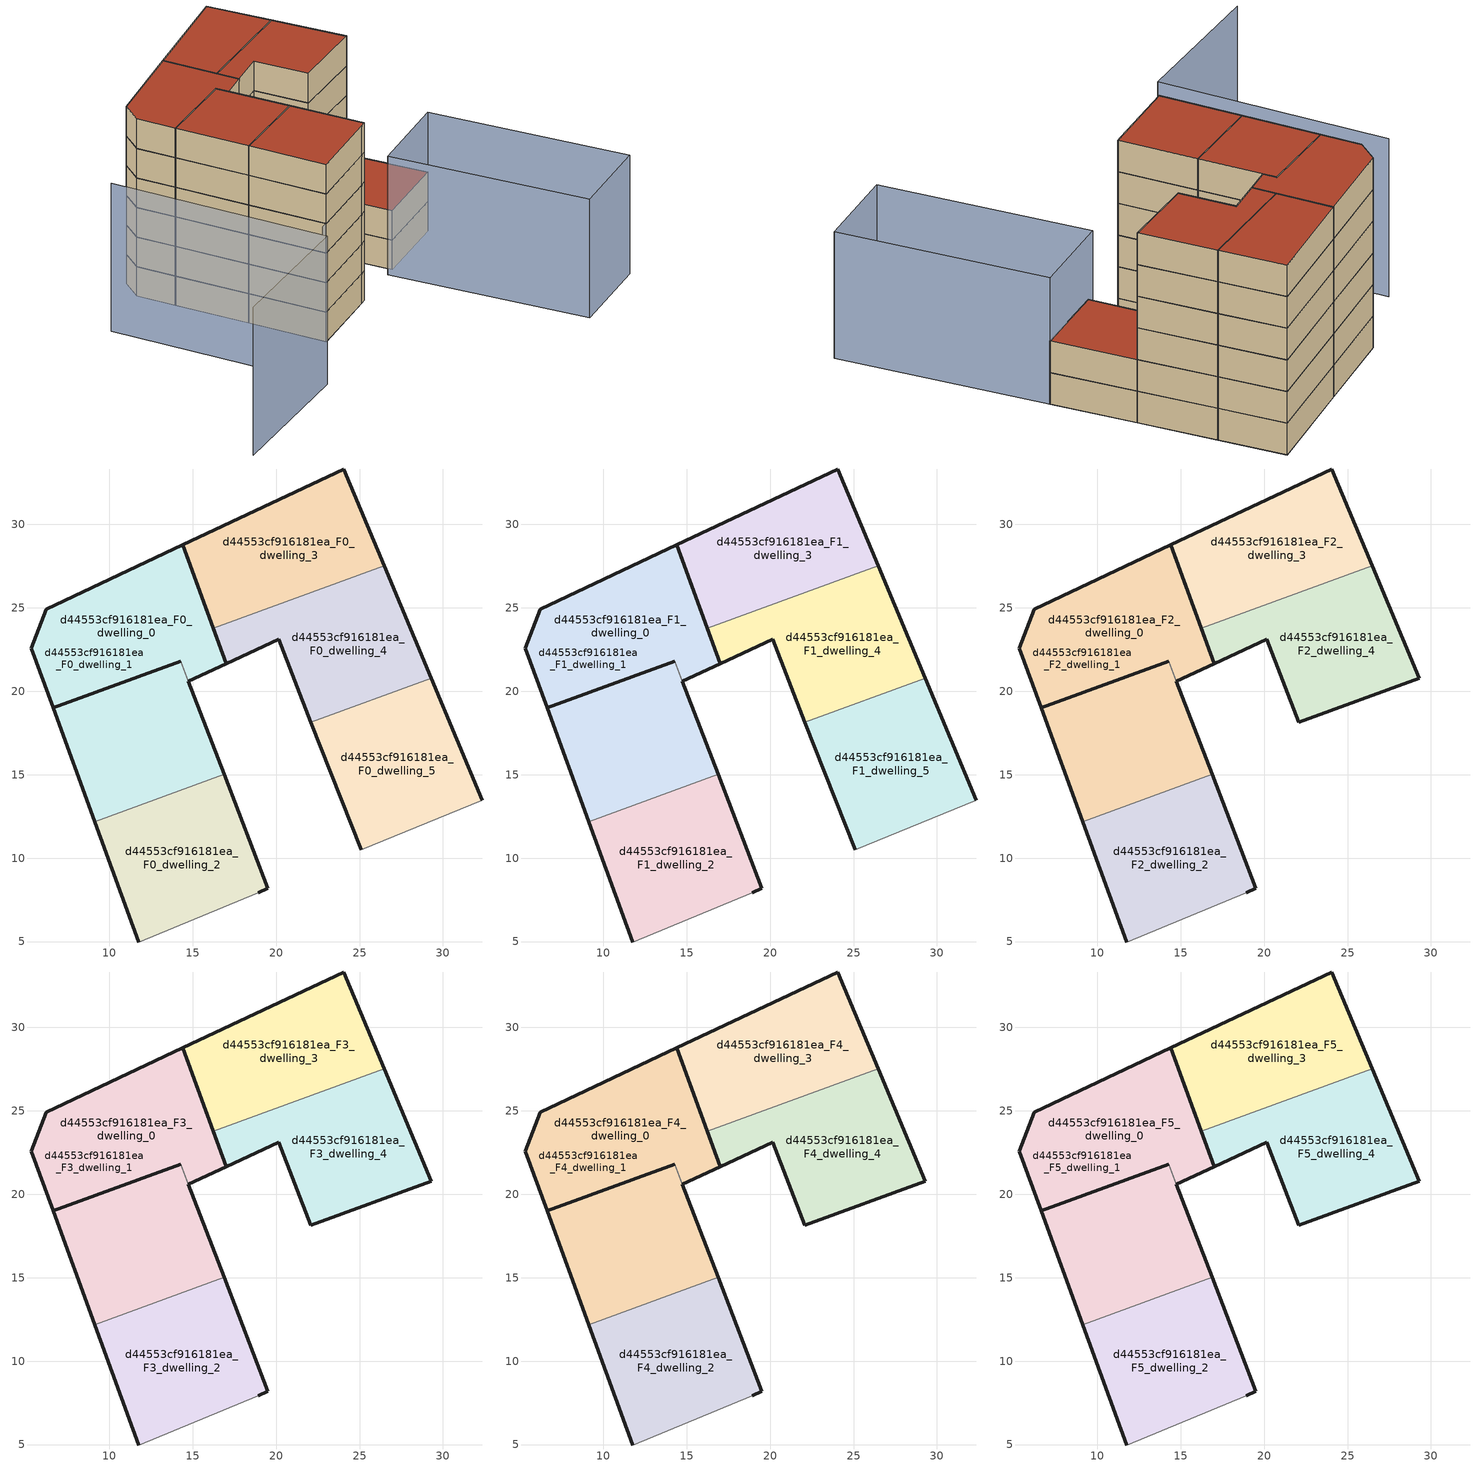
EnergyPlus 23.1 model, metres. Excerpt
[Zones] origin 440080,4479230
d44553cf916181ea_F0_dwelling_0
 floor ground (EU_floor_Construction): 17,21.66 14.4,28.78 6.23,24.92 5.33,22.58 6.63,19.02 14.27,21.81 14.27,21.82 14.74,20.61 z0; 14.27,21.81 6.63,19.02 14.27,21.82 z0; 16.88,15.03 14.74,20.61 14.27,21.82 6.63,19.02 9.12,12.19 z0
 wall outside (EU_wall_Construction): 14.27,21.82 6.63,19.02 5.33,22.58 6.23,24.92 14.4,28.78 17,21.66 14.74,20.61 z0:3
 wall to d44553cf916181ea_F0_dwelling_1 (EU_wall_Construction): 14.74,20.61 14.27,21.82 z0:3
d44553cf916181ea_F0_dwelling_1
 floor ground (EU_floor_Construction): 17,21.66 14.4,28.78 6.23,24.92 5.33,22.58 6.63,19.02 14.27,21.81 14.27,21.82 14.74,20.61 z0; 14.27,21.81 6.63,19.02 14.27,21.82 z0; 16.88,15.03 14.74,20.61 14.27,21.82 6.63,19.02 9.12,12.19 z0
 wall outside (EU_wall_Construction): 14.74,20.61 16.88,15.03 / 9.12,12.19 6.63,19.02 14.27,21.81 14.27,21.82 z0:3
 wall to d44553cf916181ea_F0_dwelling_2 (EU_wall_Construction): 16.88,15.03 9.12,12.19 z0:3
d44553cf916181ea_F0_dwelling_2
 floor ground (EU_floor_Construction): 18.92,7.92 19.5,8.18 16.88,15.03 9.12,12.19 11.75,4.97 z0
 wall outside (EU_wall_Construction): 11.75,4.97 9.12,12.19 / 16.88,15.03 19.5,8.18 18.92,7.92 z0:3
 wall adiabatic (EU_wall_Construction): 18.92,7.92 11.75,4.97 z0:3
d44553cf916181ea_F0_dwelling_3
 floor ground (EU_floor_Construction): 26.47,27.52 24.05,33.33 14.4,28.78 16.23,23.77 z0
 wall outside (EU_wall_Construction): 16.23,23.77 14.4,28.78 24.05,33.33 26.47,27.52 z0:3
 wall to d44553cf916181ea_F0_dwelling_4 (EU_wall_Construction): 26.47,27.52 16.23,23.77 z0:3
d44553cf916181ea_F0_dwelling_4
 floor ground (EU_floor_Construction): 29.29,20.78 26.47,27.52 16.23,23.77 17,21.66 20.14,23.11 22.09,18.15 z0
 wall outside (EU_wall_Construction): 26.47,27.52 29.29,20.78 / 22.09,18.15 20.14,23.11 17,21.66 16.23,23.77 z0:3
 wall to d44553cf916181ea_F0_dwelling_5 (EU_wall_Construction): 29.29,20.78 22.09,18.15 z0:3
d44553cf916181ea_F0_dwelling_5
 floor ground (EU_floor_Construction): 32.34,13.48 29.29,20.78 22.09,18.15 25.09,10.49 z0
 wall outside (EU_wall_Construction): 29.29,20.78 32.34,13.48 / 25.09,10.49 22.09,18.15 z0:3
 wall adiabatic (EU_wall_Construction): 32.34,13.48 25.09,10.49 z0:3
d44553cf916181ea_F1_dwelling_0
 floor outside (EU_floor_Construction): 16.88,15.03 14.74,20.61 14.27,21.82 6.63,19.02 9.12,12.19 z3; 17,21.66 14.4,28.78 6.23,24.92 5.33,22.58 6.63,19.02 14.27,21.81 14.27,21.82 14.74,20.61 z3
 floor to d44553cf916181ea_F0_dwelling_1 (EU_floor_Construction): 14.27,21.81 6.63,19.02 14.27,21.82 z3
 wall outside (EU_wall_Construction): 14.27,21.82 6.63,19.02 5.33,22.58 6.23,24.92 14.4,28.78 17,21.66 14.74,20.61 z3:6
 wall to d44553cf916181ea_F1_dwelling_1 (EU_wall_Construction): 14.74,20.61 14.27,21.82 z3:6
d44553cf916181ea_F1_dwelling_1
 floor to d44553cf916181ea_F0_dwelling_1 (EU_floor_Construction): 16.88,15.03 14.74,20.61 14.27,21.82 6.63,19.02 9.12,12.19 z3; 14.27,21.81 6.63,19.02 14.27,21.82 z3; 17,21.66 14.4,28.78 6.23,24.92 5.33,22.58 6.63,19.02 14.27,21.81 14.27,21.82 14.74,20.61 z3
 wall outside (EU_wall_Construction): 14.74,20.61 16.88,15.03 / 9.12,12.19 6.63,19.02 14.27,21.81 14.27,21.82 z3:6
 wall to d44553cf916181ea_F1_dwelling_2 (EU_wall_Construction): 16.88,15.03 9.12,12.19 z3:6
d44553cf916181ea_F1_dwelling_2
 floor to d44553cf916181ea_F0_dwelling_2 (EU_floor_Construction): 18.92,7.92 19.5,8.18 16.88,15.03 9.12,12.19 11.75,4.97 z3
 wall outside (EU_wall_Construction): 11.75,4.97 9.12,12.19 / 16.88,15.03 19.5,8.18 18.92,7.92 z3:6
 wall adiabatic (EU_wall_Construction): 18.92,7.92 11.75,4.97 z3:6
d44553cf916181ea_F1_dwelling_3
 floor to d44553cf916181ea_F0_dwelling_3 (EU_floor_Construction): 26.47,27.52 24.05,33.33 14.4,28.78 16.23,23.77 z3
 wall outside (EU_wall_Construction): 16.23,23.77 14.4,28.78 24.05,33.33 26.47,27.52 z3:6
 wall to d44553cf916181ea_F1_dwelling_4 (EU_wall_Construction): 26.47,27.52 16.23,23.77 z3:6
d44553cf916181ea_F1_dwelling_4
 floor to d44553cf916181ea_F0_dwelling_4 (EU_floor_Construction): 29.29,20.78 26.47,27.52 16.23,23.77 17,21.66 20.14,23.11 22.09,18.15 z3
 wall outside (EU_wall_Construction): 26.47,27.52 29.29,20.78 / 22.09,18.15 20.14,23.11 17,21.66 16.23,23.77 z3:6
 wall to d44553cf916181ea_F1_dwelling_5 (EU_wall_Construction): 29.29,20.78 22.09,18.15 z3:6
d44553cf916181ea_F1_dwelling_5
 floor to d44553cf916181ea_F0_dwelling_5 (EU_floor_Construction): 32.34,13.48 29.29,20.78 22.09,18.15 25.09,10.49 z3
 wall outside (EU_wall_Construction): 29.29,20.78 32.34,13.48 / 25.09,10.49 22.09,18.15 z3:6
 wall adiabatic (EU_wall_Construction): 32.34,13.48 25.09,10.49 z3:6
 roof outside (EU_roof_Construction): 29.29,20.78 32.34,13.48 25.09,10.49 22.09,18.15 z6
d44553cf916181ea_F2_dwelling_0
 floor outside (EU_floor_Construction): 16.88,15.03 14.74,20.61 14.27,21.82 6.63,19.02 9.12,12.19 z6; 17,21.66 14.4,28.78 6.23,24.92 5.33,22.58 6.63,19.02 14.27,21.81 14.27,21.82 14.74,20.61 z6
 floor to d44553cf916181ea_F1_dwelling_1 (EU_floor_Construction): 14.27,21.81 6.63,19.02 14.27,21.82 z6
 wall outside (EU_wall_Construction): 14.27,21.82 6.63,19.02 5.33,22.58 6.23,24.92 14.4,28.78 17,21.66 14.74,20.61 z6:9
 wall to d44553cf916181ea_F2_dwelling_1 (EU_wall_Construction): 14.74,20.61 14.27,21.82 z6:9
d44553cf916181ea_F2_dwelling_1
 floor to d44553cf916181ea_F1_dwelling_1 (EU_floor_Construction): 16.88,15.03 14.74,20.61 14.27,21.82 6.63,19.02 9.12,12.19 z6; 14.27,21.81 6.63,19.02 14.27,21.82 z6; 17,21.66 14.4,28.78 6.23,24.92 5.33,22.58 6.63,19.02 14.27,21.81 14.27,21.82 14.74,20.61 z6
 wall outside (EU_wall_Construction): 14.74,20.61 16.88,15.03 / 9.12,12.19 6.63,19.02 14.27,21.81 14.27,21.82 z6:9
 wall to d44553cf916181ea_F2_dwelling_2 (EU_wall_Construction): 16.88,15.03 9.12,12.19 z6:9
d44553cf916181ea_F2_dwelling_2
 floor to d44553cf916181ea_F1_dwelling_2 (EU_floor_Construction): 18.92,7.92 19.5,8.18 16.88,15.03 9.12,12.19 11.75,4.97 z6
 wall outside (EU_wall_Construction): 11.75,4.97 9.12,12.19 / 16.88,15.03 19.5,8.18 18.92,7.92 z6:9
 wall adiabatic (EU_wall_Construction): 18.92,7.92 11.75,4.97 z6:9
d44553cf916181ea_F2_dwelling_3
 floor to d44553cf916181ea_F1_dwelling_3 (EU_floor_Construction): 26.47,27.52 24.05,33.33 14.4,28.78 16.23,23.77 z6
 wall outside (EU_wall_Construction): 16.23,23.77 14.4,28.78 24.05,33.33 26.47,27.52 z6:9
 wall to d44553cf916181ea_F2_dwelling_4 (EU_wall_Construction): 26.47,27.52 16.23,23.77 z6:9
d44553cf916181ea_F2_dwelling_4
 floor to d44553cf916181ea_F1_dwelling_4 (EU_floor_Construction): 29.29,20.78 26.47,27.52 16.23,23.77 17,21.66 20.14,23.11 22.09,18.15 z6
 wall outside (EU_wall_Construction): 26.47,27.52 29.29,20.78 22.09,18.15 20.14,23.11 17,21.66 16.23,23.77 z6:9
d44553cf916181ea_F3_dwelling_0
 floor outside (EU_floor_Construction): 16.88,15.03 14.74,20.61 14.27,21.82 6.63,19.02 9.12,12.19 z9; 17,21.66 14.4,28.78 6.23,24.92 5.33,22.58 6.63,19.02 14.27,21.81 14.27,21.82 14.74,20.61 z9
 floor to d44553cf916181ea_F2_dwelling_1 (EU_floor_Construction): 14.27,21.81 6.63,19.02 14.27,21.82 z9
 wall outside (EU_wall_Construction): 14.27,21.82 6.63,19.02 5.33,22.58 6.23,24.92 14.4,28.78 17,21.66 14.74,20.61 z9:12
 wall to d44553cf916181ea_F3_dwelling_1 (EU_wall_Construction): 14.74,20.61 14.27,21.82 z9:12
d44553cf916181ea_F3_dwelling_1
 floor to d44553cf916181ea_F2_dwelling_1 (EU_floor_Construction): 16.88,15.03 14.74,20.61 14.27,21.82 6.63,19.02 9.12,12.19 z9; 14.27,21.81 6.63,19.02 14.27,21.82 z9; 17,21.66 14.4,28.78 6.23,24.92 5.33,22.58 6.63,19.02 14.27,21.81 14.27,21.82 14.74,20.61 z9
 wall outside (EU_wall_Construction): 14.74,20.61 16.88,15.03 / 9.12,12.19 6.63,19.02 14.27,21.81 14.27,21.82 z9:12
 wall to d44553cf916181ea_F3_dwelling_2 (EU_wall_Construction): 16.88,15.03 9.12,12.19 z9:12
d44553cf916181ea_F3_dwelling_2
 floor to d44553cf916181ea_F2_dwelling_2 (EU_floor_Construction): 18.92,7.92 19.5,8.18 16.88,15.03 9.12,12.19 11.75,4.97 z9
 wall outside (EU_wall_Construction): 11.75,4.97 9.12,12.19 / 16.88,15.03 19.5,8.18 18.92,7.92 z9:12
 wall adiabatic (EU_wall_Construction): 18.92,7.92 11.75,4.97 z9:12
d44553cf916181ea_F3_dwelling_3
 floor to d44553cf916181ea_F2_dwelling_3 (EU_floor_Construction): 26.47,27.52 24.05,33.33 14.4,28.78 16.23,23.77 z9
 wall outside (EU_wall_Construction): 16.23,23.77 14.4,28.78 24.05,33.33 26.47,27.52 z9:12
 wall to d44553cf916181ea_F3_dwelling_4 (EU_wall_Construction): 26.47,27.52 16.23,23.77 z9:12
d44553cf916181ea_F3_dwelling_4
 floor to d44553cf916181ea_F2_dwelling_4 (EU_floor_Construction): 29.29,20.78 26.47,27.52 16.23,23.77 17,21.66 20.14,23.11 22.09,18.15 z9
 wall outside (EU_wall_Construction): 26.47,27.52 29.29,20.78 22.09,18.15 20.14,23.11 17,21.66 16.23,23.77 z9:12
d44553cf916181ea_F4_dwelling_0
 floor outside (EU_floor_Construction): 16.88,15.03 14.74,20.61 14.27,21.82 6.63,19.02 9.12,12.19 z12; 17,21.66 14.4,28.78 6.23,24.92 5.33,22.58 6.63,19.02 14.27,21.81 14.27,21.82 14.74,20.61 z12
 floor to d44553cf916181ea_F3_dwelling_1 (EU_floor_Construction): 14.27,21.81 6.63,19.02 14.27,21.82 z12
 wall outside (EU_wall_Construction): 14.27,21.82 6.63,19.02 5.33,22.58 6.23,24.92 14.4,28.78 17,21.66 14.74,20.61 z12:15
 wall to d44553cf916181ea_F4_dwelling_1 (EU_wall_Construction): 14.74,20.61 14.27,21.82 z12:15
d44553cf916181ea_F4_dwelling_1
 floor to d44553cf916181ea_F3_dwelling_1 (EU_floor_Construction): 16.88,15.03 14.74,20.61 14.27,21.82 6.63,19.02 9.12,12.19 z12; 14.27,21.81 6.63,19.02 14.27,21.82 z12; 17,21.66 14.4,28.78 6.23,24.92 5.33,22.58 6.63,19.02 14.27,21.81 14.27,21.82 14.74,20.61 z12
 wall outside (EU_wall_Construction): 14.74,20.61 16.88,15.03 / 9.12,12.19 6.63,19.02 14.27,21.81 14.27,21.82 z12:15
 wall to d44553cf916181ea_F4_dwelling_2 (EU_wall_Construction): 16.88,15.03 9.12,12.19 z12:15
d44553cf916181ea_F4_dwelling_2
 floor to d44553cf916181ea_F3_dwelling_2 (EU_floor_Construction): 18.92,7.92 19.5,8.18 16.88,15.03 9.12,12.19 11.75,4.97 z12
 wall outside (EU_wall_Construction): 11.75,4.97 9.12,12.19 / 16.88,15.03 19.5,8.18 18.92,7.92 z12:15
 wall adiabatic (EU_wall_Construction): 18.92,7.92 11.75,4.97 z12:15
d44553cf916181ea_F4_dwelling_3
 floor to d44553cf916181ea_F3_dwelling_3 (EU_floor_Construction): 26.47,27.52 24.05,33.33 14.4,28.78 16.23,23.77 z12
 wall outside (EU_wall_Construction): 16.23,23.77 14.4,28.78 24.05,33.33 26.47,27.52 z12:15
 wall to d44553cf916181ea_F4_dwelling_4 (EU_wall_Construction): 26.47,27.52 16.23,23.77 z12:15
d44553cf916181ea_F4_dwelling_4
 floor to d44553cf916181ea_F3_dwelling_4 (EU_floor_Construction): 29.29,20.78 26.47,27.52 16.23,23.77 17,21.66 20.14,23.11 22.09,18.15 z12
 wall outside (EU_wall_Construction): 26.47,27.52 29.29,20.78 22.09,18.15 20.14,23.11 17,21.66 16.23,23.77 z12:15
d44553cf916181ea_F5_dwelling_0
 floor outside (EU_floor_Construction): 16.88,15.03 14.74,20.61 14.27,21.82 6.63,19.02 9.12,12.19 z15; 17,21.66 14.4,28.78 6.23,24.92 5.33,22.58 6.63,19.02 14.27,21.81 14.27,21.82 14.74,20.61 z15
 floor to d44553cf916181ea_F4_dwelling_1 (EU_floor_Construction): 14.27,21.81 6.63,19.02 14.27,21.82 z15
 wall outside (EU_wall_Construction): 14.27,21.82 6.63,19.02 5.33,22.58 6.23,24.92 14.4,28.78 17,21.66 14.74,20.61 z15:18
 wall to d44553cf916181ea_F5_dwelling_1 (EU_wall_Construction): 14.74,20.61 14.27,21.82 z15:18
 roof outside (EU_roof_Construction): 14.27,21.82 6.63,19.02 14.27,21.81 z18; 14.4,28.78 17,21.66 14.74,20.61 14.27,21.82 14.27,21.81 6.63,19.02 5.33,22.58 6.23,24.92 z18; 14.74,20.61 16.88,15.03 9.12,12.19 6.63,19.02 14.27,21.82 z18
d44553cf916181ea_F5_dwelling_1
 floor to d44553cf916181ea_F4_dwelling_1 (EU_floor_Construction): 16.88,15.03 14.74,20.61 14.27,21.82 6.63,19.02 9.12,12.19 z15; 14.27,21.81 6.63,19.02 14.27,21.82 z15; 17,21.66 14.4,28.78 6.23,24.92 5.33,22.58 6.63,19.02 14.27,21.81 14.27,21.82 14.74,20.61 z15
 wall outside (EU_wall_Construction): 14.74,20.61 16.88,15.03 / 9.12,12.19 6.63,19.02 14.27,21.81 14.27,21.82 z15:18
 wall to d44553cf916181ea_F5_dwelling_2 (EU_wall_Construction): 16.88,15.03 9.12,12.19 z15:18
 roof outside (EU_roof_Construction): 14.27,21.82 6.63,19.02 14.27,21.81 z18; 14.4,28.78 17,21.66 14.74,20.61 14.27,21.82 14.27,21.81 6.63,19.02 5.33,22.58 6.23,24.92 z18; 14.74,20.61 16.88,15.03 9.12,12.19 6.63,19.02 14.27,21.82 z18
d44553cf916181ea_F5_dwelling_2
 floor to d44553cf916181ea_F4_dwelling_2 (EU_floor_Construction): 18.92,7.92 19.5,8.18 16.88,15.03 9.12,12.19 11.75,4.97 z15
 wall outside (EU_wall_Construction): 11.75,4.97 9.12,12.19 / 16.88,15.03 19.5,8.18 18.92,7.92 z15:18
 wall adiabatic (EU_wall_Construction): 18.92,7.92 11.75,4.97 z15:18
 roof outside (EU_roof_Construction): 16.88,15.03 19.5,8.18 18.92,7.92 11.75,4.97 9.12,12.19 z18
d44553cf916181ea_F5_dwelling_3
 floor to d44553cf916181ea_F4_dwelling_3 (EU_floor_Construction): 26.47,27.52 24.05,33.33 14.4,28.78 16.23,23.77 z15
 wall outside (EU_wall_Construction): 16.23,23.77 14.4,28.78 24.05,33.33 26.47,27.52 z15:18
 wall to d44553cf916181ea_F5_dwelling_4 (EU_wall_Construction): 26.47,27.52 16.23,23.77 z15:18
 roof outside (EU_roof_Construction): 24.05,33.33 26.47,27.52 16.23,23.77 14.4,28.78 z18
d44553cf916181ea_F5_dwelling_4
 floor to d44553cf916181ea_F4_dwelling_4 (EU_floor_Construction): 29.29,20.78 26.47,27.52 16.23,23.77 17,21.66 20.14,23.11 22.09,18.15 z15
 wall outside (EU_wall_Construction): 26.47,27.52 29.29,20.78 22.09,18.15 20.14,23.11 17,21.66 16.23,23.77 z15:18
 roof outside (EU_roof_Construction): 26.47,27.52 29.29,20.78 22.09,18.15 20.14,23.11 17,21.66 16.23,23.77 z18
shading: -2.93,-4.02 6.69,-0.46 z0:6; -0.68,19.55 6.51,-0.7 / 6.51,-0.7 -7.19,-5.57 z0:15; 11.16,4.78 18.92,7.92 / 32.32,13.53 39.89,-4.51 / 39.89,-4.51 31.77,-7.92 / 31.77,-7.92 24.2,10.12 / 24.2,10.12 32.32,13.53 z0:12
[Building]
EU S2 Campaign: North Axis=0; Terrain=City; Solar Distribution=FullExterior
[Site:Location]
Madrid: Latitude=40.5; Longitude=-3.5; Time Zone=1; Elevation=609
[SizingPeriod:WeatherFileDays]
AnnualSizingPeriod: Begin Month=1; Begin Day of Month=1; End Month=12; End Day of Month=31; Day of Week for Start Day=Monday; Use Weather File Daylight Saving Period=No; Use Weather File Rain and Snow Indicators=No
[MATERIAL]
EU_InternalMass_Material: Roughness=MediumRough; Thickness=0.1; Conductivity=1; Density=1800; Specific Heat=900; Thermal Absorptance=0.9; Solar Absorptance=0.7; Visible Absorptance=0.7
[MATERIAL:NOMASS] Roughness=MediumRough; Thermal Absorptance=0.9; Solar Absorptance=0.7; Visible Absorptance=0.7
Name | Thermal Resistance
EU_wall_NoMass | 0.459673
EU_roof_NoMass | 0.495815
EU_floor_NoMass | 0.788942
[CONSTRUCTION]
EU_wall_Construction: EU_wall_NoMass
EU_roof_Construction: EU_roof_NoMass
EU_floor_Construction: EU_floor_NoMass
EU_InternalMass_Construction: EU_InternalMass_Material
[ZONE] Type=1; Multiplier=1; Ceiling Height=autocalculate; Floor Area=autocalculate; Part of Total Floor Area=Yes
Name | Volume
d44553cf916181ea_F0_dwelling_0; d44553cf916181ea_F1_dwelling_0; d44553cf916181ea_F2_dwelling_0; d44553cf916181ea_F3_dwelling_0; d44553cf916181ea_F4_dwelling_0; d44553cf916181ea_F5_dwelling_0; d44553cf916181ea_F0_dwelling_1; d44553cf916181ea_F1_dwelling_1; d44553cf916181ea_F2_dwelling_1; d44553cf916181ea_F3_dwelling_1; d44553cf916181ea_F4_dwelling_1; d44553cf916181ea_F5_dwelling_1 | 375.31
d44553cf916181ea_F0_dwelling_2; d44553cf916181ea_F1_dwelling_2; d44553cf916181ea_F2_dwelling_2; d44553cf916181ea_F3_dwelling_2; d44553cf916181ea_F4_dwelling_2; d44553cf916181ea_F5_dwelling_2 | 187.661
d44553cf916181ea_F0_dwelling_3; d44553cf916181ea_F1_dwelling_3; d44553cf916181ea_F2_dwelling_3; d44553cf916181ea_F3_dwelling_3; d44553cf916181ea_F4_dwelling_3; d44553cf916181ea_F5_dwelling_3 | 187.672
d44553cf916181ea_F0_dwelling_4; d44553cf916181ea_F1_dwelling_4; d44553cf916181ea_F2_dwelling_4; d44553cf916181ea_F3_dwelling_4; d44553cf916181ea_F4_dwelling_4; d44553cf916181ea_F5_dwelling_4; d44553cf916181ea_F0_dwelling_5; d44553cf916181ea_F1_dwelling_5 | 187.645
[INTERNALMASS] Construction=EU_InternalMass_Construction
Name | Zone or ZoneList | Surface Area
d44553cf916181ea_F0_dwelling_0_EU_InternalMass | d44553cf916181ea_F0_dwelling_0 | 65.5153
d44553cf916181ea_F0_dwelling_1_EU_InternalMass | d44553cf916181ea_F0_dwelling_1 | 59.5916
d44553cf916181ea_F0_dwelling_2_EU_InternalMass | d44553cf916181ea_F0_dwelling_2 | 62.5537
d44553cf916181ea_F0_dwelling_3_EU_InternalMass | d44553cf916181ea_F0_dwelling_3 | 62.5574
d44553cf916181ea_F0_dwelling_4_EU_InternalMass | d44553cf916181ea_F0_dwelling_4 | 62.5482
d44553cf916181ea_F0_dwelling_5_EU_InternalMass | d44553cf916181ea_F0_dwelling_5 | 62.5482
d44553cf916181ea_F1_dwelling_0_EU_InternalMass | d44553cf916181ea_F1_dwelling_0 | 65.5153
d44553cf916181ea_F1_dwelling_1_EU_InternalMass | d44553cf916181ea_F1_dwelling_1 | 59.5916
d44553cf916181ea_F1_dwelling_2_EU_InternalMass | d44553cf916181ea_F1_dwelling_2 | 62.5537
d44553cf916181ea_F1_dwelling_3_EU_InternalMass | d44553cf916181ea_F1_dwelling_3 | 62.5574
d44553cf916181ea_F1_dwelling_4_EU_InternalMass | d44553cf916181ea_F1_dwelling_4 | 62.5482
d44553cf916181ea_F1_dwelling_5_EU_InternalMass | d44553cf916181ea_F1_dwelling_5 | 62.5482
d44553cf916181ea_F2_dwelling_0_EU_InternalMass | d44553cf916181ea_F2_dwelling_0 | 93.8261
d44553cf916181ea_F2_dwelling_1_EU_InternalMass | d44553cf916181ea_F2_dwelling_1 | 93.8271
d44553cf916181ea_F2_dwelling_2_EU_InternalMass | d44553cf916181ea_F2_dwelling_2 | 62.5574
d44553cf916181ea_F2_dwelling_3_EU_InternalMass | d44553cf916181ea_F2_dwelling_3 | 62.5482
d44553cf916181ea_F2_dwelling_4_EU_InternalMass | d44553cf916181ea_F2_dwelling_4 | 62.5482
d44553cf916181ea_F3_dwelling_0_EU_InternalMass | d44553cf916181ea_F3_dwelling_0 | 93.8261
d44553cf916181ea_F3_dwelling_1_EU_InternalMass | d44553cf916181ea_F3_dwelling_1 | 93.8271
d44553cf916181ea_F3_dwelling_2_EU_InternalMass | d44553cf916181ea_F3_dwelling_2 | 62.5574
d44553cf916181ea_F3_dwelling_3_EU_InternalMass | d44553cf916181ea_F3_dwelling_3 | 62.5482
d44553cf916181ea_F3_dwelling_4_EU_InternalMass | d44553cf916181ea_F3_dwelling_4 | 62.5482
d44553cf916181ea_F4_dwelling_0_EU_InternalMass | d44553cf916181ea_F4_dwelling_0 | 93.8261
d44553cf916181ea_F4_dwelling_1_EU_InternalMass | d44553cf916181ea_F4_dwelling_1 | 93.8271
d44553cf916181ea_F4_dwelling_2_EU_InternalMass | d44553cf916181ea_F4_dwelling_2 | 62.5574
d44553cf916181ea_F4_dwelling_3_EU_InternalMass | d44553cf916181ea_F4_dwelling_3 | 62.5482
d44553cf916181ea_F4_dwelling_4_EU_InternalMass | d44553cf916181ea_F4_dwelling_4 | 62.5482
d44553cf916181ea_F5_dwelling_0_EU_InternalMass | d44553cf916181ea_F5_dwelling_0 | 93.8261
d44553cf916181ea_F5_dwelling_1_EU_InternalMass | d44553cf916181ea_F5_dwelling_1 | 93.8271
d44553cf916181ea_F5_dwelling_2_EU_InternalMass | d44553cf916181ea_F5_dwelling_2 | 62.5574
d44553cf916181ea_F5_dwelling_3_EU_InternalMass | d44553cf916181ea_F5_dwelling_3 | 62.5482
d44553cf916181ea_F5_dwelling_4_EU_InternalMass | d44553cf916181ea_F5_dwelling_4 | 62.5482
[OTHEREQUIPMENT] Fuel Type=Electricity; Design Level Calculation Method=Watts/Area; Power per Zone Floor Area=1; Fraction Latent=0; Fraction Radiant=0; Fraction Lost=0; Carbon Dioxide Generation Rate=0; EndUse Subcategory=EU_Step8_InternalGains
Name | Zone or ZoneList or Space or SpaceList | Schedule
EU_Step8_InternalGain_d44553cf916181ea_F0_dwelling_0_f000 | d44553cf916181ea_F0_dwelling_0 | EU_Step8_GainSchedule_d44553cf916181ea_F0_dwelling_0_f000
EU_Step8_InternalGain_d44553cf916181ea_F0_dwelling_1_f000 | d44553cf916181ea_F0_dwelling_1 | EU_Step8_GainSchedule_d44553cf916181ea_F0_dwelling_1_f000
EU_Step8_InternalGain_d44553cf916181ea_F0_dwelling_2_f000 | d44553cf916181ea_F0_dwelling_2 | EU_Step8_GainSchedule_d44553cf916181ea_F0_dwelling_2_f000
EU_Step8_InternalGain_d44553cf916181ea_F0_dwelling_3_f000 | d44553cf916181ea_F0_dwelling_3 | EU_Step8_GainSchedule_d44553cf916181ea_F0_dwelling_3_f000
EU_Step8_InternalGain_d44553cf916181ea_F0_dwelling_4_f000 | d44553cf916181ea_F0_dwelling_4 | EU_Step8_GainSchedule_d44553cf916181ea_F0_dwelling_4_f000
EU_Step8_InternalGain_d44553cf916181ea_F0_dwelling_5_f000 | d44553cf916181ea_F0_dwelling_5 | EU_Step8_GainSchedule_d44553cf916181ea_F0_dwelling_5_f000
EU_Step8_InternalGain_d44553cf916181ea_F1_dwelling_0_f000 | d44553cf916181ea_F1_dwelling_0 | EU_Step8_GainSchedule_d44553cf916181ea_F1_dwelling_0_f000
EU_Step8_InternalGain_d44553cf916181ea_F1_dwelling_1_f000 | d44553cf916181ea_F1_dwelling_1 | EU_Step8_GainSchedule_d44553cf916181ea_F1_dwelling_1_f000
EU_Step8_InternalGain_d44553cf916181ea_F1_dwelling_2_f000 | d44553cf916181ea_F1_dwelling_2 | EU_Step8_GainSchedule_d44553cf916181ea_F1_dwelling_2_f000
EU_Step8_InternalGain_d44553cf916181ea_F1_dwelling_3_f000 | d44553cf916181ea_F1_dwelling_3 | EU_Step8_GainSchedule_d44553cf916181ea_F1_dwelling_3_f000
EU_Step8_InternalGain_d44553cf916181ea_F1_dwelling_4_f000 | d44553cf916181ea_F1_dwelling_4 | EU_Step8_GainSchedule_d44553cf916181ea_F1_dwelling_4_f000
EU_Step8_InternalGain_d44553cf916181ea_F1_dwelling_5_f000 | d44553cf916181ea_F1_dwelling_5 | EU_Step8_GainSchedule_d44553cf916181ea_F1_dwelling_5_f000
EU_Step8_InternalGain_d44553cf916181ea_F2_dwelling_0_f000 | d44553cf916181ea_F2_dwelling_0 | EU_Step8_GainSchedule_d44553cf916181ea_F2_dwelling_0_f000
EU_Step8_InternalGain_d44553cf916181ea_F2_dwelling_1_f000 | d44553cf916181ea_F2_dwelling_1 | EU_Step8_GainSchedule_d44553cf916181ea_F2_dwelling_1_f000
EU_Step8_InternalGain_d44553cf916181ea_F2_dwelling_2_f000 | d44553cf916181ea_F2_dwelling_2 | EU_Step8_GainSchedule_d44553cf916181ea_F2_dwelling_2_f000
EU_Step8_InternalGain_d44553cf916181ea_F2_dwelling_3_f000 | d44553cf916181ea_F2_dwelling_3 | EU_Step8_GainSchedule_d44553cf916181ea_F2_dwelling_3_f000
EU_Step8_InternalGain_d44553cf916181ea_F2_dwelling_4_f000 | d44553cf916181ea_F2_dwelling_4 | EU_Step8_GainSchedule_d44553cf916181ea_F2_dwelling_4_f000
EU_Step8_InternalGain_d44553cf916181ea_F3_dwelling_0_f000 | d44553cf916181ea_F3_dwelling_0 | EU_Step8_GainSchedule_d44553cf916181ea_F3_dwelling_0_f000
EU_Step8_InternalGain_d44553cf916181ea_F3_dwelling_1_f000 | d44553cf916181ea_F3_dwelling_1 | EU_Step8_GainSchedule_d44553cf916181ea_F3_dwelling_1_f000
EU_Step8_InternalGain_d44553cf916181ea_F3_dwelling_2_f000 | d44553cf916181ea_F3_dwelling_2 | EU_Step8_GainSchedule_d44553cf916181ea_F3_dwelling_2_f000
EU_Step8_InternalGain_d44553cf916181ea_F3_dwelling_3_f000 | d44553cf916181ea_F3_dwelling_3 | EU_Step8_GainSchedule_d44553cf916181ea_F3_dwelling_3_f000
EU_Step8_InternalGain_d44553cf916181ea_F3_dwelling_4_f000 | d44553cf916181ea_F3_dwelling_4 | EU_Step8_GainSchedule_d44553cf916181ea_F3_dwelling_4_f000
EU_Step8_InternalGain_d44553cf916181ea_F4_dwelling_0_f000 | d44553cf916181ea_F4_dwelling_0 | EU_Step8_GainSchedule_d44553cf916181ea_F4_dwelling_0_f000
EU_Step8_InternalGain_d44553cf916181ea_F4_dwelling_1_f000 | d44553cf916181ea_F4_dwelling_1 | EU_Step8_GainSchedule_d44553cf916181ea_F4_dwelling_1_f000
EU_Step8_InternalGain_d44553cf916181ea_F4_dwelling_2_f000 | d44553cf916181ea_F4_dwelling_2 | EU_Step8_GainSchedule_d44553cf916181ea_F4_dwelling_2_f000
EU_Step8_InternalGain_d44553cf916181ea_F4_dwelling_3_f000 | d44553cf916181ea_F4_dwelling_3 | EU_Step8_GainSchedule_d44553cf916181ea_F4_dwelling_3_f000
EU_Step8_InternalGain_d44553cf916181ea_F4_dwelling_4_f000 | d44553cf916181ea_F4_dwelling_4 | EU_Step8_GainSchedule_d44553cf916181ea_F4_dwelling_4_f000
EU_Step8_InternalGain_d44553cf916181ea_F5_dwelling_0_f000 | d44553cf916181ea_F5_dwelling_0 | EU_Step8_GainSchedule_d44553cf916181ea_F5_dwelling_0_f000
EU_Step8_InternalGain_d44553cf916181ea_F5_dwelling_1_f000 | d44553cf916181ea_F5_dwelling_1 | EU_Step8_GainSchedule_d44553cf916181ea_F5_dwelling_1_f000
EU_Step8_InternalGain_d44553cf916181ea_F5_dwelling_2_f000 | d44553cf916181ea_F5_dwelling_2 | EU_Step8_GainSchedule_d44553cf916181ea_F5_dwelling_2_f000
EU_Step8_InternalGain_d44553cf916181ea_F5_dwelling_3_f000 | d44553cf916181ea_F5_dwelling_3 | EU_Step8_GainSchedule_d44553cf916181ea_F5_dwelling_3_f000
EU_Step8_InternalGain_d44553cf916181ea_F5_dwelling_4_f000 | d44553cf916181ea_F5_dwelling_4 | EU_Step8_GainSchedule_d44553cf916181ea_F5_dwelling_4_f000
[ZONEVENTILATION:DESIGNFLOWRATE] Schedule=EU_AlwaysOn; Design Flow Rate Calculation Method=AirChanges/Hour; Air Changes per Hour=0.719161; Ventilation Type=Natural; Fan Pressure Rise=0; Fan Total Efficiency=1; Constant Term Coefficient=1; Temperature Term Coefficient=0; Velocity Term Coefficient=0; Velocity Squared Term Coefficient=0; Minimum Indoor Temperature=-100; Maximum Indoor Temperature=100; Delta Temperature=-100; Minimum Outdoor Temperature=-100; Maximum Outdoor Temperature=100; Maximum Wind Speed=40
Name | Zone or ZoneList or Space or SpaceList
EU_ConstantAir_d44553cf916181ea_F0_dwelling_0 | d44553cf916181ea_F0_dwelling_0
EU_ConstantAir_d44553cf916181ea_F0_dwelling_1 | d44553cf916181ea_F0_dwelling_1
EU_ConstantAir_d44553cf916181ea_F0_dwelling_2 | d44553cf916181ea_F0_dwelling_2
EU_ConstantAir_d44553cf916181ea_F0_dwelling_3 | d44553cf916181ea_F0_dwelling_3
EU_ConstantAir_d44553cf916181ea_F0_dwelling_4 | d44553cf916181ea_F0_dwelling_4
EU_ConstantAir_d44553cf916181ea_F0_dwelling_5 | d44553cf916181ea_F0_dwelling_5
EU_ConstantAir_d44553cf916181ea_F1_dwelling_0 | d44553cf916181ea_F1_dwelling_0
EU_ConstantAir_d44553cf916181ea_F1_dwelling_1 | d44553cf916181ea_F1_dwelling_1
EU_ConstantAir_d44553cf916181ea_F1_dwelling_2 | d44553cf916181ea_F1_dwelling_2
EU_ConstantAir_d44553cf916181ea_F1_dwelling_3 | d44553cf916181ea_F1_dwelling_3
EU_ConstantAir_d44553cf916181ea_F1_dwelling_4 | d44553cf916181ea_F1_dwelling_4
EU_ConstantAir_d44553cf916181ea_F1_dwelling_5 | d44553cf916181ea_F1_dwelling_5
EU_ConstantAir_d44553cf916181ea_F2_dwelling_0 | d44553cf916181ea_F2_dwelling_0
EU_ConstantAir_d44553cf916181ea_F2_dwelling_1 | d44553cf916181ea_F2_dwelling_1
EU_ConstantAir_d44553cf916181ea_F2_dwelling_2 | d44553cf916181ea_F2_dwelling_2
EU_ConstantAir_d44553cf916181ea_F2_dwelling_3 | d44553cf916181ea_F2_dwelling_3
EU_ConstantAir_d44553cf916181ea_F2_dwelling_4 | d44553cf916181ea_F2_dwelling_4
EU_ConstantAir_d44553cf916181ea_F3_dwelling_0 | d44553cf916181ea_F3_dwelling_0
EU_ConstantAir_d44553cf916181ea_F3_dwelling_1 | d44553cf916181ea_F3_dwelling_1
EU_ConstantAir_d44553cf916181ea_F3_dwelling_2 | d44553cf916181ea_F3_dwelling_2
EU_ConstantAir_d44553cf916181ea_F3_dwelling_3 | d44553cf916181ea_F3_dwelling_3
EU_ConstantAir_d44553cf916181ea_F3_dwelling_4 | d44553cf916181ea_F3_dwelling_4
EU_ConstantAir_d44553cf916181ea_F4_dwelling_0 | d44553cf916181ea_F4_dwelling_0
EU_ConstantAir_d44553cf916181ea_F4_dwelling_1 | d44553cf916181ea_F4_dwelling_1
EU_ConstantAir_d44553cf916181ea_F4_dwelling_2 | d44553cf916181ea_F4_dwelling_2
EU_ConstantAir_d44553cf916181ea_F4_dwelling_3 | d44553cf916181ea_F4_dwelling_3
EU_ConstantAir_d44553cf916181ea_F4_dwelling_4 | d44553cf916181ea_F4_dwelling_4
EU_ConstantAir_d44553cf916181ea_F5_dwelling_0 | d44553cf916181ea_F5_dwelling_0
EU_ConstantAir_d44553cf916181ea_F5_dwelling_1 | d44553cf916181ea_F5_dwelling_1
EU_ConstantAir_d44553cf916181ea_F5_dwelling_2 | d44553cf916181ea_F5_dwelling_2
EU_ConstantAir_d44553cf916181ea_F5_dwelling_3 | d44553cf916181ea_F5_dwelling_3
EU_ConstantAir_d44553cf916181ea_F5_dwelling_4 | d44553cf916181ea_F5_dwelling_4
[HVACTEMPLATE:THERMOSTAT] Constant Heating Setpoint=20; Constant Cooling Setpoint=50
EU_HeatOnly_d44553cf916181ea_F0_dwelling_0; EU_HeatOnly_d44553cf916181ea_F0_dwelling_1; EU_HeatOnly_d44553cf916181ea_F0_dwelling_2; EU_HeatOnly_d44553cf916181ea_F0_dwelling_3; EU_HeatOnly_d44553cf916181ea_F0_dwelling_4; EU_HeatOnly_d44553cf916181ea_F0_dwelling_5; EU_HeatOnly_d44553cf916181ea_F1_dwelling_0; EU_HeatOnly_d44553cf916181ea_F1_dwelling_1; EU_HeatOnly_d44553cf916181ea_F1_dwelling_2; EU_HeatOnly_d44553cf916181ea_F1_dwelling_3; EU_HeatOnly_d44553cf916181ea_F1_dwelling_4; EU_HeatOnly_d44553cf916181ea_F1_dwelling_5; EU_HeatOnly_d44553cf916181ea_F2_dwelling_0; EU_HeatOnly_d44553cf916181ea_F2_dwelling_1; EU_HeatOnly_d44553cf916181ea_F2_dwelling_2; EU_HeatOnly_d44553cf916181ea_F2_dwelling_3; EU_HeatOnly_d44553cf916181ea_F2_dwelling_4; EU_HeatOnly_d44553cf916181ea_F3_dwelling_0; EU_HeatOnly_d44553cf916181ea_F3_dwelling_1; EU_HeatOnly_d44553cf916181ea_F3_dwelling_2; EU_HeatOnly_d44553cf916181ea_F3_dwelling_3; EU_HeatOnly_d44553cf916181ea_F3_dwelling_4; EU_HeatOnly_d44553cf916181ea_F4_dwelling_0; EU_HeatOnly_d44553cf916181ea_F4_dwelling_1; EU_HeatOnly_d44553cf916181ea_F4_dwelling_2; EU_HeatOnly_d44553cf916181ea_F4_dwelling_3; EU_HeatOnly_d44553cf916181ea_F4_dwelling_4; EU_HeatOnly_d44553cf916181ea_F5_dwelling_0; EU_HeatOnly_d44553cf916181ea_F5_dwelling_1; EU_HeatOnly_d44553cf916181ea_F5_dwelling_2; EU_HeatOnly_d44553cf916181ea_F5_dwelling_3; EU_HeatOnly_d44553cf916181ea_F5_dwelling_4
[HVACTEMPLATE:ZONE:IDEALLOADSAIRSYSTEM] System Availability Schedule=EU_AlwaysOn; Maximum Heating Supply Air Temperature=50; Minimum Cooling Supply Air Temperature=13; Maximum Heating Supply Air Humidity Ratio=0.0156; Minimum Cooling Supply Air Humidity Ratio=0.0077; Heating Limit=NoLimit; Cooling Limit=NoLimit; Heating Availability Schedule=EU_AlwaysOn; Cooling Availability Schedule=EU_CoolingOff; Dehumidification Control Type=ConstantSensibleHeatRatio; Cooling Sensible Heat Ratio=0.7; Dehumidification Setpoint=60; Humidification Control Type=None; Humidification Setpoint=30; Outdoor Air Method=None; Outdoor Air Flow Rate per Person=0.00944; Outdoor Air Flow Rate per Zone Floor Area=0; Outdoor Air Flow Rate per Zone=0; Demand Controlled Ventilation Type=None; Outdoor Air Economizer Type=NoEconomizer; Heat Recovery Type=None; Sensible Heat Recovery Effectiveness=0.7; Latent Heat Recovery Effectiveness=0.65
Name | Template Thermostat
d44553cf916181ea_F0_dwelling_0 | EU_HeatOnly_d44553cf916181ea_F0_dwelling_0
d44553cf916181ea_F0_dwelling_1 | EU_HeatOnly_d44553cf916181ea_F0_dwelling_1
d44553cf916181ea_F0_dwelling_2 | EU_HeatOnly_d44553cf916181ea_F0_dwelling_2
d44553cf916181ea_F0_dwelling_3 | EU_HeatOnly_d44553cf916181ea_F0_dwelling_3
d44553cf916181ea_F0_dwelling_4 | EU_HeatOnly_d44553cf916181ea_F0_dwelling_4
d44553cf916181ea_F0_dwelling_5 | EU_HeatOnly_d44553cf916181ea_F0_dwelling_5
d44553cf916181ea_F1_dwelling_0 | EU_HeatOnly_d44553cf916181ea_F1_dwelling_0
d44553cf916181ea_F1_dwelling_1 | EU_HeatOnly_d44553cf916181ea_F1_dwelling_1
d44553cf916181ea_F1_dwelling_2 | EU_HeatOnly_d44553cf916181ea_F1_dwelling_2
d44553cf916181ea_F1_dwelling_3 | EU_HeatOnly_d44553cf916181ea_F1_dwelling_3
d44553cf916181ea_F1_dwelling_4 | EU_HeatOnly_d44553cf916181ea_F1_dwelling_4
d44553cf916181ea_F1_dwelling_5 | EU_HeatOnly_d44553cf916181ea_F1_dwelling_5
d44553cf916181ea_F2_dwelling_0 | EU_HeatOnly_d44553cf916181ea_F2_dwelling_0
d44553cf916181ea_F2_dwelling_1 | EU_HeatOnly_d44553cf916181ea_F2_dwelling_1
d44553cf916181ea_F2_dwelling_2 | EU_HeatOnly_d44553cf916181ea_F2_dwelling_2
d44553cf916181ea_F2_dwelling_3 | EU_HeatOnly_d44553cf916181ea_F2_dwelling_3
d44553cf916181ea_F2_dwelling_4 | EU_HeatOnly_d44553cf916181ea_F2_dwelling_4
d44553cf916181ea_F3_dwelling_0 | EU_HeatOnly_d44553cf916181ea_F3_dwelling_0
d44553cf916181ea_F3_dwelling_1 | EU_HeatOnly_d44553cf916181ea_F3_dwelling_1
d44553cf916181ea_F3_dwelling_2 | EU_HeatOnly_d44553cf916181ea_F3_dwelling_2
d44553cf916181ea_F3_dwelling_3 | EU_HeatOnly_d44553cf916181ea_F3_dwelling_3
d44553cf916181ea_F3_dwelling_4 | EU_HeatOnly_d44553cf916181ea_F3_dwelling_4
d44553cf916181ea_F4_dwelling_0 | EU_HeatOnly_d44553cf916181ea_F4_dwelling_0
d44553cf916181ea_F4_dwelling_1 | EU_HeatOnly_d44553cf916181ea_F4_dwelling_1
d44553cf916181ea_F4_dwelling_2 | EU_HeatOnly_d44553cf916181ea_F4_dwelling_2
d44553cf916181ea_F4_dwelling_3 | EU_HeatOnly_d44553cf916181ea_F4_dwelling_3
d44553cf916181ea_F4_dwelling_4 | EU_HeatOnly_d44553cf916181ea_F4_dwelling_4
d44553cf916181ea_F5_dwelling_0 | EU_HeatOnly_d44553cf916181ea_F5_dwelling_0
d44553cf916181ea_F5_dwelling_1 | EU_HeatOnly_d44553cf916181ea_F5_dwelling_1
d44553cf916181ea_F5_dwelling_2 | EU_HeatOnly_d44553cf916181ea_F5_dwelling_2
d44553cf916181ea_F5_dwelling_3 | EU_HeatOnly_d44553cf916181ea_F5_dwelling_3
d44553cf916181ea_F5_dwelling_4 | EU_HeatOnly_d44553cf916181ea_F5_dwelling_4
[SIZING:ZONE] Zone Cooling Design Supply Air Temperature Input Method=SupplyAirTemperature; Zone Cooling Design Supply Air Temperature=13; Zone Heating Design Supply Air Temperature Input Method=SupplyAirTemperature; Zone Heating Design Supply Air Temperature=50; Zone Cooling Design Supply Air Humidity Ratio=0.008; Zone Heating Design Supply Air Humidity Ratio=0.008; Cooling Design Air Flow Method=DesignDay; Cooling Design Air Flow Rate=0; Cooling Minimum Air Flow per Zone Floor Area=0.000762; Cooling Minimum Air Flow=0; Cooling Minimum Air Flow Fraction=0.2; Heating Design Air Flow Method=DesignDay; Heating Design Air Flow Rate=0; Heating Maximum Air Flow per Zone Floor Area=0.002032; Heating Maximum Air Flow=0.141576; Heating Maximum Air Flow Fraction=0.3; Account for Dedicated Outdoor Air System=No; Dedicated Outdoor Air System Control Strategy=NeutralSupplyAir; Dedicated Outdoor Air Low Setpoint Temperature for Design=autosize; Dedicated Outdoor Air High Setpoint Temperature for Design=autosize; Zone Load Sizing Method=Sensible Load Only No Latent Load; Zone Latent Cooling Design Supply Air Humidity Ratio Input Method=HumidityRatioDifference; Zone Cooling Design Supply Air Humidity Ratio Difference=0.005; Zone Latent Heating Design Supply Air Humidity Ratio Input Method=HumidityRatioDifference; Zone Humidification Design Supply Air Humidity Ratio Difference=0.005
d44553cf916181ea_F0_dwelling_0; d44553cf916181ea_F0_dwelling_1; d44553cf916181ea_F0_dwelling_2; d44553cf916181ea_F0_dwelling_3; d44553cf916181ea_F0_dwelling_4; d44553cf916181ea_F0_dwelling_5; d44553cf916181ea_F1_dwelling_0; d44553cf916181ea_F1_dwelling_1; d44553cf916181ea_F1_dwelling_2; d44553cf916181ea_F1_dwelling_3; d44553cf916181ea_F1_dwelling_4; d44553cf916181ea_F1_dwelling_5; d44553cf916181ea_F2_dwelling_0; d44553cf916181ea_F2_dwelling_1; d44553cf916181ea_F2_dwelling_2; d44553cf916181ea_F2_dwelling_3; d44553cf916181ea_F2_dwelling_4; d44553cf916181ea_F3_dwelling_0; d44553cf916181ea_F3_dwelling_1; d44553cf916181ea_F3_dwelling_2; d44553cf916181ea_F3_dwelling_3; d44553cf916181ea_F3_dwelling_4; d44553cf916181ea_F4_dwelling_0; d44553cf916181ea_F4_dwelling_1; d44553cf916181ea_F4_dwelling_2; d44553cf916181ea_F4_dwelling_3; d44553cf916181ea_F4_dwelling_4; d44553cf916181ea_F5_dwelling_0; d44553cf916181ea_F5_dwelling_1; d44553cf916181ea_F5_dwelling_2; d44553cf916181ea_F5_dwelling_3; d44553cf916181ea_F5_dwelling_4
[SCHEDULE:CONSTANT]
Name | Hourly Value
EU_AlwaysOn | 1
EU_CoolingOff | 0
[SCHEDULE:FILE] Column Number=1; Rows to Skip at Top=0; Number of Hours of Data=8760; Column Separator=Comma; Interpolate to Timestep=No; Minutes per Item=60; Adjust Schedule for Daylight Savings=Yes
Name | File
EU_Step8_GainSchedule_d44553cf916181ea_F0_dwelling_0_f000 | ../../schedules/d44553cf916181ea/d44553cf916181ea_F0_dwelling_0_f000_gain.csv
EU_Step8_GainSchedule_d44553cf916181ea_F0_dwelling_1_f000 | ../../schedules/d44553cf916181ea/d44553cf916181ea_F0_dwelling_1_f000_gain.csv
EU_Step8_GainSchedule_d44553cf916181ea_F0_dwelling_2_f000 | ../../schedules/d44553cf916181ea/d44553cf916181ea_F0_dwelling_2_f000_gain.csv
EU_Step8_GainSchedule_d44553cf916181ea_F0_dwelling_3_f000 | ../../schedules/d44553cf916181ea/d44553cf916181ea_F0_dwelling_3_f000_gain.csv
EU_Step8_GainSchedule_d44553cf916181ea_F0_dwelling_4_f000 | ../../schedules/d44553cf916181ea/d44553cf916181ea_F0_dwelling_4_f000_gain.csv
EU_Step8_GainSchedule_d44553cf916181ea_F0_dwelling_5_f000 | ../../schedules/d44553cf916181ea/d44553cf916181ea_F0_dwelling_5_f000_gain.csv
EU_Step8_GainSchedule_d44553cf916181ea_F1_dwelling_0_f000 | ../../schedules/d44553cf916181ea/d44553cf916181ea_F1_dwelling_0_f000_gain.csv
EU_Step8_GainSchedule_d44553cf916181ea_F1_dwelling_1_f000 | ../../schedules/d44553cf916181ea/d44553cf916181ea_F1_dwelling_1_f000_gain.csv
EU_Step8_GainSchedule_d44553cf916181ea_F1_dwelling_2_f000 | ../../schedules/d44553cf916181ea/d44553cf916181ea_F1_dwelling_2_f000_gain.csv
EU_Step8_GainSchedule_d44553cf916181ea_F1_dwelling_3_f000 | ../../schedules/d44553cf916181ea/d44553cf916181ea_F1_dwelling_3_f000_gain.csv
EU_Step8_GainSchedule_d44553cf916181ea_F1_dwelling_4_f000 | ../../schedules/d44553cf916181ea/d44553cf916181ea_F1_dwelling_4_f000_gain.csv
EU_Step8_GainSchedule_d44553cf916181ea_F1_dwelling_5_f000 | ../../schedules/d44553cf916181ea/d44553cf916181ea_F1_dwelling_5_f000_gain.csv
EU_Step8_GainSchedule_d44553cf916181ea_F2_dwelling_0_f000 | ../../schedules/d44553cf916181ea/d44553cf916181ea_F2_dwelling_0_f000_gain.csv
EU_Step8_GainSchedule_d44553cf916181ea_F2_dwelling_1_f000 | ../../schedules/d44553cf916181ea/d44553cf916181ea_F2_dwelling_1_f000_gain.csv
EU_Step8_GainSchedule_d44553cf916181ea_F2_dwelling_2_f000 | ../../schedules/d44553cf916181ea/d44553cf916181ea_F2_dwelling_2_f000_gain.csv
EU_Step8_GainSchedule_d44553cf916181ea_F2_dwelling_3_f000 | ../../schedules/d44553cf916181ea/d44553cf916181ea_F2_dwelling_3_f000_gain.csv
EU_Step8_GainSchedule_d44553cf916181ea_F2_dwelling_4_f000 | ../../schedules/d44553cf916181ea/d44553cf916181ea_F2_dwelling_4_f000_gain.csv
EU_Step8_GainSchedule_d44553cf916181ea_F3_dwelling_0_f000 | ../../schedules/d44553cf916181ea/d44553cf916181ea_F3_dwelling_0_f000_gain.csv
EU_Step8_GainSchedule_d44553cf916181ea_F3_dwelling_1_f000 | ../../schedules/d44553cf916181ea/d44553cf916181ea_F3_dwelling_1_f000_gain.csv
EU_Step8_GainSchedule_d44553cf916181ea_F3_dwelling_2_f000 | ../../schedules/d44553cf916181ea/d44553cf916181ea_F3_dwelling_2_f000_gain.csv
EU_Step8_GainSchedule_d44553cf916181ea_F3_dwelling_3_f000 | ../../schedules/d44553cf916181ea/d44553cf916181ea_F3_dwelling_3_f000_gain.csv
EU_Step8_GainSchedule_d44553cf916181ea_F3_dwelling_4_f000 | ../../schedules/d44553cf916181ea/d44553cf916181ea_F3_dwelling_4_f000_gain.csv
EU_Step8_GainSchedule_d44553cf916181ea_F4_dwelling_0_f000 | ../../schedules/d44553cf916181ea/d44553cf916181ea_F4_dwelling_0_f000_gain.csv
EU_Step8_GainSchedule_d44553cf916181ea_F4_dwelling_1_f000 | ../../schedules/d44553cf916181ea/d44553cf916181ea_F4_dwelling_1_f000_gain.csv
EU_Step8_GainSchedule_d44553cf916181ea_F4_dwelling_2_f000 | ../../schedules/d44553cf916181ea/d44553cf916181ea_F4_dwelling_2_f000_gain.csv
EU_Step8_GainSchedule_d44553cf916181ea_F4_dwelling_3_f000 | ../../schedules/d44553cf916181ea/d44553cf916181ea_F4_dwelling_3_f000_gain.csv
EU_Step8_GainSchedule_d44553cf916181ea_F4_dwelling_4_f000 | ../../schedules/d44553cf916181ea/d44553cf916181ea_F4_dwelling_4_f000_gain.csv
EU_Step8_GainSchedule_d44553cf916181ea_F5_dwelling_0_f000 | ../../schedules/d44553cf916181ea/d44553cf916181ea_F5_dwelling_0_f000_gain.csv
EU_Step8_GainSchedule_d44553cf916181ea_F5_dwelling_1_f000 | ../../schedules/d44553cf916181ea/d44553cf916181ea_F5_dwelling_1_f000_gain.csv
EU_Step8_GainSchedule_d44553cf916181ea_F5_dwelling_2_f000 | ../../schedules/d44553cf916181ea/d44553cf916181ea_F5_dwelling_2_f000_gain.csv
EU_Step8_GainSchedule_d44553cf916181ea_F5_dwelling_3_f000 | ../../schedules/d44553cf916181ea/d44553cf916181ea_F5_dwelling_3_f000_gain.csv
EU_Step8_GainSchedule_d44553cf916181ea_F5_dwelling_4_f000 | ../../schedules/d44553cf916181ea/d44553cf916181ea_F5_dwelling_4_f000_gain.csv
